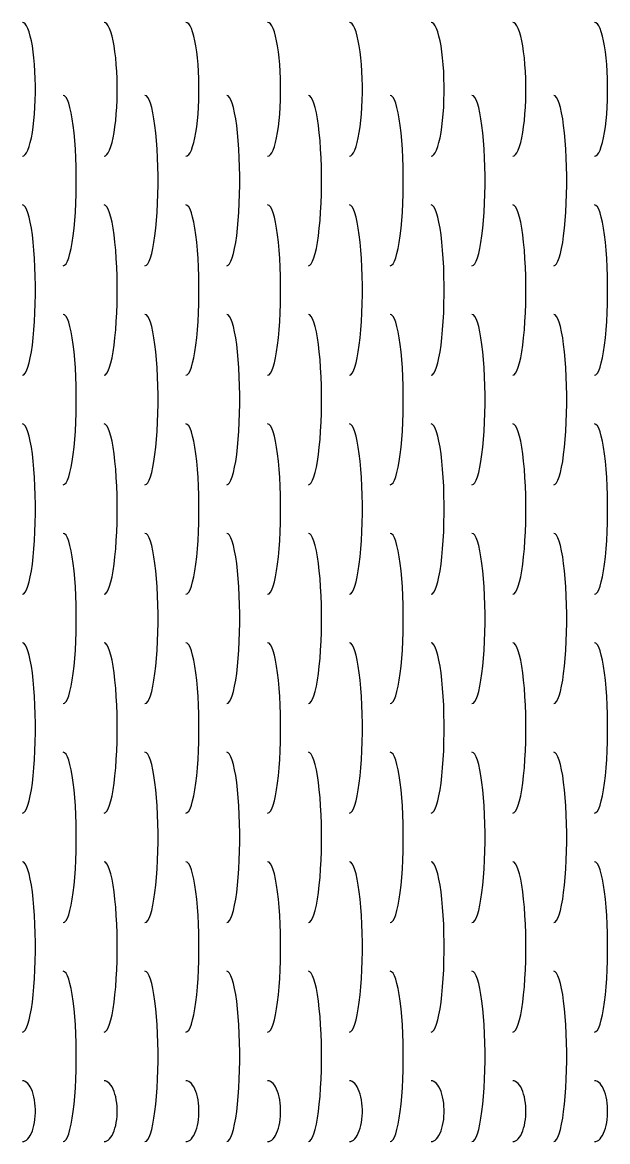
# Model space of a CAD drawing. Header units: millimetres. Extents: x 1.7 to 100.2, y 4 to 96.
# Drawn here: x 52.1 to 100.2, y 4 to 96 of the extents above; entities that cross this region are included whole.
import ezdxf

# ---------------------------------------------------------------- set-up
doc = ezdxf.new("R2010")
doc.units = ezdxf.units.MM
doc.layers.add('CUT', color=1, linetype='Continuous')

msp = doc.modelspace()

# ---------------------------------------------------------------- linework, layer by layer
at = {"layer": 'CUT'}
for points in [[(52.08, 85), (52.196, 85.032), (52.311, 85.129), (52.423, 85.288), (52.531, 85.508), (52.634, 85.787), (52.731, 86.121), (52.819, 86.507), (52.899, 86.939), (52.97, 87.413), (53.03, 87.924), (53.079, 88.464), (53.116, 89.029), (53.141, 89.61), (53.154, 90.202), (53.154, 90.798), (53.141, 91.39), (53.116, 91.971), (53.079, 92.536), (53.03, 93.076), (52.97, 93.587), (52.899, 94.061), (52.819, 94.493), (52.731, 94.879), (52.634, 95.213), (52.531, 95.492), (52.423, 95.712), (52.311, 95.871), (52.196, 95.968), (52.08, 96)], [(58.8, 85), (58.916, 85.032), (59.031, 85.129), (59.143, 85.288), (59.251, 85.508), (59.354, 85.787), (59.451, 86.121), (59.539, 86.507), (59.619, 86.939), (59.69, 87.413), (59.75, 87.924), (59.799, 88.464), (59.836, 89.029), (59.861, 89.61), (59.874, 90.202), (59.874, 90.798), (59.861, 91.39), (59.836, 91.971), (59.799, 92.536), (59.75, 93.076), (59.69, 93.587), (59.619, 94.061), (59.539, 94.493), (59.451, 94.879), (59.354, 95.213), (59.251, 95.492), (59.143, 95.712), (59.031, 95.871), (58.916, 95.968), (58.8, 96)], [(65.52, 85), (65.636, 85.032), (65.751, 85.129), (65.863, 85.288), (65.971, 85.508), (66.074, 85.787), (66.171, 86.121), (66.259, 86.507), (66.339, 86.939), (66.41, 87.413), (66.47, 87.924), (66.519, 88.464), (66.556, 89.029), (66.581, 89.61), (66.594, 90.202), (66.594, 90.798), (66.581, 91.39), (66.556, 91.971), (66.519, 92.536), (66.47, 93.076), (66.41, 93.587), (66.339, 94.061), (66.259, 94.493), (66.171, 94.879), (66.074, 95.213), (65.971, 95.492), (65.863, 95.712), (65.751, 95.871), (65.636, 95.968), (65.52, 96)], [(72.24, 85), (72.356, 85.032), (72.471, 85.129), (72.583, 85.288), (72.691, 85.508), (72.794, 85.787), (72.891, 86.121), (72.979, 86.507), (73.059, 86.939), (73.13, 87.413), (73.19, 87.924), (73.239, 88.464), (73.276, 89.029), (73.301, 89.61), (73.314, 90.202), (73.314, 90.798), (73.301, 91.39), (73.276, 91.971), (73.239, 92.536), (73.19, 93.076), (73.13, 93.587), (73.059, 94.061), (72.979, 94.493), (72.891, 94.879), (72.794, 95.213), (72.691, 95.492), (72.583, 95.712), (72.471, 95.871), (72.356, 95.968), (72.24, 96)], [(78.96, 85), (79.076, 85.032), (79.191, 85.129), (79.303, 85.288), (79.411, 85.508), (79.514, 85.787), (79.611, 86.121), (79.699, 86.507), (79.779, 86.939), (79.85, 87.413), (79.91, 87.924), (79.959, 88.464), (79.996, 89.029), (80.021, 89.61), (80.034, 90.202), (80.034, 90.798), (80.021, 91.39), (79.996, 91.971), (79.959, 92.536), (79.91, 93.076), (79.85, 93.587), (79.779, 94.061), (79.699, 94.493), (79.611, 94.879), (79.514, 95.213), (79.411, 95.492), (79.303, 95.712), (79.191, 95.871), (79.076, 95.968), (78.96, 96)], [(85.68, 85), (85.796, 85.032), (85.911, 85.129), (86.023, 85.288), (86.131, 85.508), (86.234, 85.787), (86.331, 86.121), (86.419, 86.507), (86.499, 86.939), (86.57, 87.413), (86.63, 87.924), (86.679, 88.464), (86.716, 89.029), (86.741, 89.61), (86.754, 90.202), (86.754, 90.798), (86.741, 91.39), (86.716, 91.971), (86.679, 92.536), (86.63, 93.076), (86.57, 93.587), (86.499, 94.061), (86.419, 94.493), (86.331, 94.879), (86.234, 95.213), (86.131, 95.492), (86.023, 95.712), (85.911, 95.871), (85.796, 95.968), (85.68, 96)], [(92.4, 85), (92.516, 85.032), (92.631, 85.129), (92.743, 85.288), (92.851, 85.508), (92.954, 85.787), (93.051, 86.121), (93.139, 86.507), (93.219, 86.939), (93.29, 87.413), (93.35, 87.924), (93.399, 88.464), (93.436, 89.029), (93.461, 89.61), (93.474, 90.202), (93.474, 90.798), (93.461, 91.39), (93.436, 91.971), (93.399, 92.536), (93.35, 93.076), (93.29, 93.587), (93.219, 94.061), (93.139, 94.493), (93.051, 94.879), (92.954, 95.213), (92.851, 95.492), (92.743, 95.712), (92.631, 95.871), (92.516, 95.968), (92.4, 96)], [(99.12, 85), (99.236, 85.032), (99.351, 85.129), (99.463, 85.288), (99.571, 85.508), (99.674, 85.787), (99.771, 86.121), (99.859, 86.507), (99.939, 86.939), (100.01, 87.413), (100.07, 87.924), (100.119, 88.464), (100.156, 89.029), (100.181, 89.61), (100.194, 90.202), (100.194, 90.798), (100.181, 91.39), (100.156, 91.971), (100.119, 92.536), (100.07, 93.076), (100.01, 93.587), (99.939, 94.061), (99.859, 94.493), (99.771, 94.879), (99.674, 95.213), (99.571, 95.492), (99.463, 95.712), (99.351, 95.871), (99.236, 95.968), (99.12, 96)], [(55.44, 76), (55.556, 76.041), (55.671, 76.164), (55.783, 76.366), (55.891, 76.647), (55.994, 77.002), (56.091, 77.427), (56.179, 77.918), (56.259, 78.468), (56.33, 79.072), (56.39, 79.721), (56.439, 80.409), (56.476, 81.127), (56.501, 81.868), (56.514, 82.621), (56.514, 83.379), (56.501, 84.132), (56.476, 84.873), (56.439, 85.591), (56.39, 86.279), (56.33, 86.928), (56.259, 87.532), (56.179, 88.082), (56.091, 88.573), (55.994, 88.998), (55.891, 89.353), (55.783, 89.634), (55.671, 89.836), (55.556, 89.959), (55.44, 90)], [(62.16, 76), (62.276, 76.041), (62.391, 76.164), (62.503, 76.366), (62.611, 76.647), (62.714, 77.002), (62.811, 77.427), (62.899, 77.918), (62.979, 78.468), (63.05, 79.072), (63.11, 79.721), (63.159, 80.409), (63.196, 81.127), (63.221, 81.868), (63.234, 82.621), (63.234, 83.379), (63.221, 84.132), (63.196, 84.873), (63.159, 85.591), (63.11, 86.279), (63.05, 86.928), (62.979, 87.532), (62.899, 88.082), (62.811, 88.573), (62.714, 88.998), (62.611, 89.353), (62.503, 89.634), (62.391, 89.836), (62.276, 89.959), (62.16, 90)], [(68.88, 76), (68.996, 76.041), (69.111, 76.164), (69.223, 76.366), (69.331, 76.647), (69.434, 77.002), (69.531, 77.427), (69.619, 77.918), (69.699, 78.468), (69.77, 79.072), (69.83, 79.721), (69.879, 80.409), (69.916, 81.127), (69.941, 81.868), (69.954, 82.621), (69.954, 83.379), (69.941, 84.132), (69.916, 84.873), (69.879, 85.591), (69.83, 86.279), (69.77, 86.928), (69.699, 87.532), (69.619, 88.082), (69.531, 88.573), (69.434, 88.998), (69.331, 89.353), (69.223, 89.634), (69.111, 89.836), (68.996, 89.959), (68.88, 90)], [(75.6, 76), (75.716, 76.041), (75.831, 76.164), (75.943, 76.366), (76.051, 76.647), (76.154, 77.002), (76.251, 77.427), (76.339, 77.918), (76.419, 78.468), (76.49, 79.072), (76.55, 79.721), (76.599, 80.409), (76.636, 81.127), (76.661, 81.868), (76.674, 82.621), (76.674, 83.379), (76.661, 84.132), (76.636, 84.873), (76.599, 85.591), (76.55, 86.279), (76.49, 86.928), (76.419, 87.532), (76.339, 88.082), (76.251, 88.573), (76.154, 88.998), (76.051, 89.353), (75.943, 89.634), (75.831, 89.836), (75.716, 89.959), (75.6, 90)], [(82.32, 76), (82.436, 76.041), (82.551, 76.164), (82.663, 76.366), (82.771, 76.647), (82.874, 77.002), (82.971, 77.427), (83.059, 77.918), (83.139, 78.468), (83.21, 79.072), (83.27, 79.721), (83.319, 80.409), (83.356, 81.127), (83.381, 81.868), (83.394, 82.621), (83.394, 83.379), (83.381, 84.132), (83.356, 84.873), (83.319, 85.591), (83.27, 86.279), (83.21, 86.928), (83.139, 87.532), (83.059, 88.082), (82.971, 88.573), (82.874, 88.998), (82.771, 89.353), (82.663, 89.634), (82.551, 89.836), (82.436, 89.959), (82.32, 90)], [(89.04, 76), (89.156, 76.041), (89.271, 76.164), (89.383, 76.366), (89.491, 76.647), (89.594, 77.002), (89.691, 77.427), (89.779, 77.918), (89.859, 78.468), (89.93, 79.072), (89.99, 79.721), (90.039, 80.409), (90.076, 81.127), (90.101, 81.868), (90.114, 82.621), (90.114, 83.379), (90.101, 84.132), (90.076, 84.873), (90.039, 85.591), (89.99, 86.279), (89.93, 86.928), (89.859, 87.532), (89.779, 88.082), (89.691, 88.573), (89.594, 88.998), (89.491, 89.353), (89.383, 89.634), (89.271, 89.836), (89.156, 89.959), (89.04, 90)], [(95.76, 76), (95.876, 76.041), (95.991, 76.164), (96.103, 76.366), (96.211, 76.647), (96.314, 77.002), (96.411, 77.427), (96.499, 77.918), (96.579, 78.468), (96.65, 79.072), (96.71, 79.721), (96.759, 80.409), (96.796, 81.127), (96.821, 81.868), (96.834, 82.621), (96.834, 83.379), (96.821, 84.132), (96.796, 84.873), (96.759, 85.591), (96.71, 86.279), (96.65, 86.928), (96.579, 87.532), (96.499, 88.082), (96.411, 88.573), (96.314, 88.998), (96.211, 89.353), (96.103, 89.634), (95.991, 89.836), (95.876, 89.959), (95.76, 90)], [(52.08, 67), (52.196, 67.041), (52.311, 67.164), (52.423, 67.366), (52.531, 67.647), (52.634, 68.002), (52.731, 68.427), (52.819, 68.918), (52.899, 69.468), (52.97, 70.072), (53.03, 70.721), (53.079, 71.409), (53.116, 72.127), (53.141, 72.868), (53.154, 73.621), (53.154, 74.379), (53.141, 75.132), (53.116, 75.873), (53.079, 76.591), (53.03, 77.279), (52.97, 77.928), (52.899, 78.532), (52.819, 79.082), (52.731, 79.573), (52.634, 79.998), (52.531, 80.353), (52.423, 80.634), (52.311, 80.836), (52.196, 80.959), (52.08, 81)], [(58.8, 67), (58.916, 67.041), (59.031, 67.164), (59.143, 67.366), (59.251, 67.647), (59.354, 68.002), (59.451, 68.427), (59.539, 68.918), (59.619, 69.468), (59.69, 70.072), (59.75, 70.721), (59.799, 71.409), (59.836, 72.127), (59.861, 72.868), (59.874, 73.621), (59.874, 74.379), (59.861, 75.132), (59.836, 75.873), (59.799, 76.591), (59.75, 77.279), (59.69, 77.928), (59.619, 78.532), (59.539, 79.082), (59.451, 79.573), (59.354, 79.998), (59.251, 80.353), (59.143, 80.634), (59.031, 80.836), (58.916, 80.959), (58.8, 81)], [(65.52, 67), (65.636, 67.041), (65.751, 67.164), (65.863, 67.366), (65.971, 67.647), (66.074, 68.002), (66.171, 68.427), (66.259, 68.918), (66.339, 69.468), (66.41, 70.072), (66.47, 70.721), (66.519, 71.409), (66.556, 72.127), (66.581, 72.868), (66.594, 73.621), (66.594, 74.379), (66.581, 75.132), (66.556, 75.873), (66.519, 76.591), (66.47, 77.279), (66.41, 77.928), (66.339, 78.532), (66.259, 79.082), (66.171, 79.573), (66.074, 79.998), (65.971, 80.353), (65.863, 80.634), (65.751, 80.836), (65.636, 80.959), (65.52, 81)], [(72.24, 67), (72.356, 67.041), (72.471, 67.164), (72.583, 67.366), (72.691, 67.647), (72.794, 68.002), (72.891, 68.427), (72.979, 68.918), (73.059, 69.468), (73.13, 70.072), (73.19, 70.721), (73.239, 71.409), (73.276, 72.127), (73.301, 72.868), (73.314, 73.621), (73.314, 74.379), (73.301, 75.132), (73.276, 75.873), (73.239, 76.591), (73.19, 77.279), (73.13, 77.928), (73.059, 78.532), (72.979, 79.082), (72.891, 79.573), (72.794, 79.998), (72.691, 80.353), (72.583, 80.634), (72.471, 80.836), (72.356, 80.959), (72.24, 81)], [(78.96, 67), (79.076, 67.041), (79.191, 67.164), (79.303, 67.366), (79.411, 67.647), (79.514, 68.002), (79.611, 68.427), (79.699, 68.918), (79.779, 69.468), (79.85, 70.072), (79.91, 70.721), (79.959, 71.409), (79.996, 72.127), (80.021, 72.868), (80.034, 73.621), (80.034, 74.379), (80.021, 75.132), (79.996, 75.873), (79.959, 76.591), (79.91, 77.279), (79.85, 77.928), (79.779, 78.532), (79.699, 79.082), (79.611, 79.573), (79.514, 79.998), (79.411, 80.353), (79.303, 80.634), (79.191, 80.836), (79.076, 80.959), (78.96, 81)], [(85.68, 67), (85.796, 67.041), (85.911, 67.164), (86.023, 67.366), (86.131, 67.647), (86.234, 68.002), (86.331, 68.427), (86.419, 68.918), (86.499, 69.468), (86.57, 70.072), (86.63, 70.721), (86.679, 71.409), (86.716, 72.127), (86.741, 72.868), (86.754, 73.621), (86.754, 74.379), (86.741, 75.132), (86.716, 75.873), (86.679, 76.591), (86.63, 77.279), (86.57, 77.928), (86.499, 78.532), (86.419, 79.082), (86.331, 79.573), (86.234, 79.998), (86.131, 80.353), (86.023, 80.634), (85.911, 80.836), (85.796, 80.959), (85.68, 81)], [(92.4, 67), (92.516, 67.041), (92.631, 67.164), (92.743, 67.366), (92.851, 67.647), (92.954, 68.002), (93.051, 68.427), (93.139, 68.918), (93.219, 69.468), (93.29, 70.072), (93.35, 70.721), (93.399, 71.409), (93.436, 72.127), (93.461, 72.868), (93.474, 73.621), (93.474, 74.379), (93.461, 75.132), (93.436, 75.873), (93.399, 76.591), (93.35, 77.279), (93.29, 77.928), (93.219, 78.532), (93.139, 79.082), (93.051, 79.573), (92.954, 79.998), (92.851, 80.353), (92.743, 80.634), (92.631, 80.836), (92.516, 80.959), (92.4, 81)], [(99.12, 67), (99.236, 67.041), (99.351, 67.164), (99.463, 67.366), (99.571, 67.647), (99.674, 68.002), (99.771, 68.427), (99.859, 68.918), (99.939, 69.468), (100.01, 70.072), (100.07, 70.721), (100.119, 71.409), (100.156, 72.127), (100.181, 72.868), (100.194, 73.621), (100.194, 74.379), (100.181, 75.132), (100.156, 75.873), (100.119, 76.591), (100.07, 77.279), (100.01, 77.928), (99.939, 78.532), (99.859, 79.082), (99.771, 79.573), (99.674, 79.998), (99.571, 80.353), (99.463, 80.634), (99.351, 80.836), (99.236, 80.959), (99.12, 81)], [(55.44, 58), (55.556, 58.041), (55.671, 58.164), (55.783, 58.366), (55.891, 58.647), (55.994, 59.002), (56.091, 59.427), (56.179, 59.918), (56.259, 60.468), (56.33, 61.072), (56.39, 61.721), (56.439, 62.409), (56.476, 63.127), (56.501, 63.868), (56.514, 64.621), (56.514, 65.379), (56.501, 66.132), (56.476, 66.873), (56.439, 67.591), (56.39, 68.279), (56.33, 68.928), (56.259, 69.532), (56.179, 70.082), (56.091, 70.573), (55.994, 70.998), (55.891, 71.353), (55.783, 71.634), (55.671, 71.836), (55.556, 71.959), (55.44, 72)], [(62.16, 58), (62.276, 58.041), (62.391, 58.164), (62.503, 58.366), (62.611, 58.647), (62.714, 59.002), (62.811, 59.427), (62.899, 59.918), (62.979, 60.468), (63.05, 61.072), (63.11, 61.721), (63.159, 62.409), (63.196, 63.127), (63.221, 63.868), (63.234, 64.621), (63.234, 65.379), (63.221, 66.132), (63.196, 66.873), (63.159, 67.591), (63.11, 68.279), (63.05, 68.928), (62.979, 69.532), (62.899, 70.082), (62.811, 70.573), (62.714, 70.998), (62.611, 71.353), (62.503, 71.634), (62.391, 71.836), (62.276, 71.959), (62.16, 72)], [(68.88, 58), (68.996, 58.041), (69.111, 58.164), (69.223, 58.366), (69.331, 58.647), (69.434, 59.002), (69.531, 59.427), (69.619, 59.918), (69.699, 60.468), (69.77, 61.072), (69.83, 61.721), (69.879, 62.409), (69.916, 63.127), (69.941, 63.868), (69.954, 64.621), (69.954, 65.379), (69.941, 66.132), (69.916, 66.873), (69.879, 67.591), (69.83, 68.279), (69.77, 68.928), (69.699, 69.532), (69.619, 70.082), (69.531, 70.573), (69.434, 70.998), (69.331, 71.353), (69.223, 71.634), (69.111, 71.836), (68.996, 71.959), (68.88, 72)], [(75.6, 58), (75.716, 58.041), (75.831, 58.164), (75.943, 58.366), (76.051, 58.647), (76.154, 59.002), (76.251, 59.427), (76.339, 59.918), (76.419, 60.468), (76.49, 61.072), (76.55, 61.721), (76.599, 62.409), (76.636, 63.127), (76.661, 63.868), (76.674, 64.621), (76.674, 65.379), (76.661, 66.132), (76.636, 66.873), (76.599, 67.591), (76.55, 68.279), (76.49, 68.928), (76.419, 69.532), (76.339, 70.082), (76.251, 70.573), (76.154, 70.998), (76.051, 71.353), (75.943, 71.634), (75.831, 71.836), (75.716, 71.959), (75.6, 72)], [(82.32, 58), (82.436, 58.041), (82.551, 58.164), (82.663, 58.366), (82.771, 58.647), (82.874, 59.002), (82.971, 59.427), (83.059, 59.918), (83.139, 60.468), (83.21, 61.072), (83.27, 61.721), (83.319, 62.409), (83.356, 63.127), (83.381, 63.868), (83.394, 64.621), (83.394, 65.379), (83.381, 66.132), (83.356, 66.873), (83.319, 67.591), (83.27, 68.279), (83.21, 68.928), (83.139, 69.532), (83.059, 70.082), (82.971, 70.573), (82.874, 70.998), (82.771, 71.353), (82.663, 71.634), (82.551, 71.836), (82.436, 71.959), (82.32, 72)], [(89.04, 58), (89.156, 58.041), (89.271, 58.164), (89.383, 58.366), (89.491, 58.647), (89.594, 59.002), (89.691, 59.427), (89.779, 59.918), (89.859, 60.468), (89.93, 61.072), (89.99, 61.721), (90.039, 62.409), (90.076, 63.127), (90.101, 63.868), (90.114, 64.621), (90.114, 65.379), (90.101, 66.132), (90.076, 66.873), (90.039, 67.591), (89.99, 68.279), (89.93, 68.928), (89.859, 69.532), (89.779, 70.082), (89.691, 70.573), (89.594, 70.998), (89.491, 71.353), (89.383, 71.634), (89.271, 71.836), (89.156, 71.959), (89.04, 72)], [(95.76, 58), (95.876, 58.041), (95.991, 58.164), (96.103, 58.366), (96.211, 58.647), (96.314, 59.002), (96.411, 59.427), (96.499, 59.918), (96.579, 60.468), (96.65, 61.072), (96.71, 61.721), (96.759, 62.409), (96.796, 63.127), (96.821, 63.868), (96.834, 64.621), (96.834, 65.379), (96.821, 66.132), (96.796, 66.873), (96.759, 67.591), (96.71, 68.279), (96.65, 68.928), (96.579, 69.532), (96.499, 70.082), (96.411, 70.573), (96.314, 70.998), (96.211, 71.353), (96.103, 71.634), (95.991, 71.836), (95.876, 71.959), (95.76, 72)], [(52.08, 49), (52.196, 49.041), (52.311, 49.164), (52.423, 49.366), (52.531, 49.647), (52.634, 50.002), (52.731, 50.427), (52.819, 50.918), (52.899, 51.468), (52.97, 52.072), (53.03, 52.721), (53.079, 53.409), (53.116, 54.127), (53.141, 54.868), (53.154, 55.621), (53.154, 56.379), (53.141, 57.132), (53.116, 57.873), (53.079, 58.591), (53.03, 59.279), (52.97, 59.928), (52.899, 60.532), (52.819, 61.082), (52.731, 61.573), (52.634, 61.998), (52.531, 62.353), (52.423, 62.634), (52.311, 62.836), (52.196, 62.959), (52.08, 63)], [(58.8, 49), (58.916, 49.041), (59.031, 49.164), (59.143, 49.366), (59.251, 49.647), (59.354, 50.002), (59.451, 50.427), (59.539, 50.918), (59.619, 51.468), (59.69, 52.072), (59.75, 52.721), (59.799, 53.409), (59.836, 54.127), (59.861, 54.868), (59.874, 55.621), (59.874, 56.379), (59.861, 57.132), (59.836, 57.873), (59.799, 58.591), (59.75, 59.279), (59.69, 59.928), (59.619, 60.532), (59.539, 61.082), (59.451, 61.573), (59.354, 61.998), (59.251, 62.353), (59.143, 62.634), (59.031, 62.836), (58.916, 62.959), (58.8, 63)], [(65.52, 49), (65.636, 49.041), (65.751, 49.164), (65.863, 49.366), (65.971, 49.647), (66.074, 50.002), (66.171, 50.427), (66.259, 50.918), (66.339, 51.468), (66.41, 52.072), (66.47, 52.721), (66.519, 53.409), (66.556, 54.127), (66.581, 54.868), (66.594, 55.621), (66.594, 56.379), (66.581, 57.132), (66.556, 57.873), (66.519, 58.591), (66.47, 59.279), (66.41, 59.928), (66.339, 60.532), (66.259, 61.082), (66.171, 61.573), (66.074, 61.998), (65.971, 62.353), (65.863, 62.634), (65.751, 62.836), (65.636, 62.959), (65.52, 63)], [(72.24, 49), (72.356, 49.041), (72.471, 49.164), (72.583, 49.366), (72.691, 49.647), (72.794, 50.002), (72.891, 50.427), (72.979, 50.918), (73.059, 51.468), (73.13, 52.072), (73.19, 52.721), (73.239, 53.409), (73.276, 54.127), (73.301, 54.868), (73.314, 55.621), (73.314, 56.379), (73.301, 57.132), (73.276, 57.873), (73.239, 58.591), (73.19, 59.279), (73.13, 59.928), (73.059, 60.532), (72.979, 61.082), (72.891, 61.573), (72.794, 61.998), (72.691, 62.353), (72.583, 62.634), (72.471, 62.836), (72.356, 62.959), (72.24, 63)], [(78.96, 49), (79.076, 49.041), (79.191, 49.164), (79.303, 49.366), (79.411, 49.647), (79.514, 50.002), (79.611, 50.427), (79.699, 50.918), (79.779, 51.468), (79.85, 52.072), (79.91, 52.721), (79.959, 53.409), (79.996, 54.127), (80.021, 54.868), (80.034, 55.621), (80.034, 56.379), (80.021, 57.132), (79.996, 57.873), (79.959, 58.591), (79.91, 59.279), (79.85, 59.928), (79.779, 60.532), (79.699, 61.082), (79.611, 61.573), (79.514, 61.998), (79.411, 62.353), (79.303, 62.634), (79.191, 62.836), (79.076, 62.959), (78.96, 63)], [(85.68, 49), (85.796, 49.041), (85.911, 49.164), (86.023, 49.366), (86.131, 49.647), (86.234, 50.002), (86.331, 50.427), (86.419, 50.918), (86.499, 51.468), (86.57, 52.072), (86.63, 52.721), (86.679, 53.409), (86.716, 54.127), (86.741, 54.868), (86.754, 55.621), (86.754, 56.379), (86.741, 57.132), (86.716, 57.873), (86.679, 58.591), (86.63, 59.279), (86.57, 59.928), (86.499, 60.532), (86.419, 61.082), (86.331, 61.573), (86.234, 61.998), (86.131, 62.353), (86.023, 62.634), (85.911, 62.836), (85.796, 62.959), (85.68, 63)], [(92.4, 49), (92.516, 49.041), (92.631, 49.164), (92.743, 49.366), (92.851, 49.647), (92.954, 50.002), (93.051, 50.427), (93.139, 50.918), (93.219, 51.468), (93.29, 52.072), (93.35, 52.721), (93.399, 53.409), (93.436, 54.127), (93.461, 54.868), (93.474, 55.621), (93.474, 56.379), (93.461, 57.132), (93.436, 57.873), (93.399, 58.591), (93.35, 59.279), (93.29, 59.928), (93.219, 60.532), (93.139, 61.082), (93.051, 61.573), (92.954, 61.998), (92.851, 62.353), (92.743, 62.634), (92.631, 62.836), (92.516, 62.959), (92.4, 63)], [(99.12, 49), (99.236, 49.041), (99.351, 49.164), (99.463, 49.366), (99.571, 49.647), (99.674, 50.002), (99.771, 50.427), (99.859, 50.918), (99.939, 51.468), (100.01, 52.072), (100.07, 52.721), (100.119, 53.409), (100.156, 54.127), (100.181, 54.868), (100.194, 55.621), (100.194, 56.379), (100.181, 57.132), (100.156, 57.873), (100.119, 58.591), (100.07, 59.279), (100.01, 59.928), (99.939, 60.532), (99.859, 61.082), (99.771, 61.573), (99.674, 61.998), (99.571, 62.353), (99.463, 62.634), (99.351, 62.836), (99.236, 62.959), (99.12, 63)], [(55.44, 40), (55.556, 40.041), (55.671, 40.164), (55.783, 40.366), (55.891, 40.647), (55.994, 41.002), (56.091, 41.427), (56.179, 41.918), (56.259, 42.468), (56.33, 43.072), (56.39, 43.721), (56.439, 44.409), (56.476, 45.127), (56.501, 45.868), (56.514, 46.621), (56.514, 47.379), (56.501, 48.132), (56.476, 48.873), (56.439, 49.591), (56.39, 50.279), (56.33, 50.928), (56.259, 51.532), (56.179, 52.082), (56.091, 52.573), (55.994, 52.998), (55.891, 53.353), (55.783, 53.634), (55.671, 53.836), (55.556, 53.959), (55.44, 54)], [(62.16, 40), (62.276, 40.041), (62.391, 40.164), (62.503, 40.366), (62.611, 40.647), (62.714, 41.002), (62.811, 41.427), (62.899, 41.918), (62.979, 42.468), (63.05, 43.072), (63.11, 43.721), (63.159, 44.409), (63.196, 45.127), (63.221, 45.868), (63.234, 46.621), (63.234, 47.379), (63.221, 48.132), (63.196, 48.873), (63.159, 49.591), (63.11, 50.279), (63.05, 50.928), (62.979, 51.532), (62.899, 52.082), (62.811, 52.573), (62.714, 52.998), (62.611, 53.353), (62.503, 53.634), (62.391, 53.836), (62.276, 53.959), (62.16, 54)], [(68.88, 40), (68.996, 40.041), (69.111, 40.164), (69.223, 40.366), (69.331, 40.647), (69.434, 41.002), (69.531, 41.427), (69.619, 41.918), (69.699, 42.468), (69.77, 43.072), (69.83, 43.721), (69.879, 44.409), (69.916, 45.127), (69.941, 45.868), (69.954, 46.621), (69.954, 47.379), (69.941, 48.132), (69.916, 48.873), (69.879, 49.591), (69.83, 50.279), (69.77, 50.928), (69.699, 51.532), (69.619, 52.082), (69.531, 52.573), (69.434, 52.998), (69.331, 53.353), (69.223, 53.634), (69.111, 53.836), (68.996, 53.959), (68.88, 54)], [(75.6, 40), (75.716, 40.041), (75.831, 40.164), (75.943, 40.366), (76.051, 40.647), (76.154, 41.002), (76.251, 41.427), (76.339, 41.918), (76.419, 42.468), (76.49, 43.072), (76.55, 43.721), (76.599, 44.409), (76.636, 45.127), (76.661, 45.868), (76.674, 46.621), (76.674, 47.379), (76.661, 48.132), (76.636, 48.873), (76.599, 49.591), (76.55, 50.279), (76.49, 50.928), (76.419, 51.532), (76.339, 52.082), (76.251, 52.573), (76.154, 52.998), (76.051, 53.353), (75.943, 53.634), (75.831, 53.836), (75.716, 53.959), (75.6, 54)], [(82.32, 40), (82.436, 40.041), (82.551, 40.164), (82.663, 40.366), (82.771, 40.647), (82.874, 41.002), (82.971, 41.427), (83.059, 41.918), (83.139, 42.468), (83.21, 43.072), (83.27, 43.721), (83.319, 44.409), (83.356, 45.127), (83.381, 45.868), (83.394, 46.621), (83.394, 47.379), (83.381, 48.132), (83.356, 48.873), (83.319, 49.591), (83.27, 50.279), (83.21, 50.928), (83.139, 51.532), (83.059, 52.082), (82.971, 52.573), (82.874, 52.998), (82.771, 53.353), (82.663, 53.634), (82.551, 53.836), (82.436, 53.959), (82.32, 54)], [(89.04, 40), (89.156, 40.041), (89.271, 40.164), (89.383, 40.366), (89.491, 40.647), (89.594, 41.002), (89.691, 41.427), (89.779, 41.918), (89.859, 42.468), (89.93, 43.072), (89.99, 43.721), (90.039, 44.409), (90.076, 45.127), (90.101, 45.868), (90.114, 46.621), (90.114, 47.379), (90.101, 48.132), (90.076, 48.873), (90.039, 49.591), (89.99, 50.279), (89.93, 50.928), (89.859, 51.532), (89.779, 52.082), (89.691, 52.573), (89.594, 52.998), (89.491, 53.353), (89.383, 53.634), (89.271, 53.836), (89.156, 53.959), (89.04, 54)], [(95.76, 40), (95.876, 40.041), (95.991, 40.164), (96.103, 40.366), (96.211, 40.647), (96.314, 41.002), (96.411, 41.427), (96.499, 41.918), (96.579, 42.468), (96.65, 43.072), (96.71, 43.721), (96.759, 44.409), (96.796, 45.127), (96.821, 45.868), (96.834, 46.621), (96.834, 47.379), (96.821, 48.132), (96.796, 48.873), (96.759, 49.591), (96.71, 50.279), (96.65, 50.928), (96.579, 51.532), (96.499, 52.082), (96.411, 52.573), (96.314, 52.998), (96.211, 53.353), (96.103, 53.634), (95.991, 53.836), (95.876, 53.959), (95.76, 54)], [(52.08, 31), (52.196, 31.041), (52.311, 31.164), (52.423, 31.366), (52.531, 31.647), (52.634, 32.002), (52.731, 32.427), (52.819, 32.918), (52.899, 33.468), (52.97, 34.072), (53.03, 34.721), (53.079, 35.409), (53.116, 36.127), (53.141, 36.868), (53.154, 37.621), (53.154, 38.379), (53.141, 39.132), (53.116, 39.873), (53.079, 40.591), (53.03, 41.279), (52.97, 41.928), (52.899, 42.532), (52.819, 43.082), (52.731, 43.573), (52.634, 43.998), (52.531, 44.353), (52.423, 44.634), (52.311, 44.836), (52.196, 44.959), (52.08, 45)], [(58.8, 31), (58.916, 31.041), (59.031, 31.164), (59.143, 31.366), (59.251, 31.647), (59.354, 32.002), (59.451, 32.427), (59.539, 32.918), (59.619, 33.468), (59.69, 34.072), (59.75, 34.721), (59.799, 35.409), (59.836, 36.127), (59.861, 36.868), (59.874, 37.621), (59.874, 38.379), (59.861, 39.132), (59.836, 39.873), (59.799, 40.591), (59.75, 41.279), (59.69, 41.928), (59.619, 42.532), (59.539, 43.082), (59.451, 43.573), (59.354, 43.998), (59.251, 44.353), (59.143, 44.634), (59.031, 44.836), (58.916, 44.959), (58.8, 45)], [(65.52, 31), (65.636, 31.041), (65.751, 31.164), (65.863, 31.366), (65.971, 31.647), (66.074, 32.002), (66.171, 32.427), (66.259, 32.918), (66.339, 33.468), (66.41, 34.072), (66.47, 34.721), (66.519, 35.409), (66.556, 36.127), (66.581, 36.868), (66.594, 37.621), (66.594, 38.379), (66.581, 39.132), (66.556, 39.873), (66.519, 40.591), (66.47, 41.279), (66.41, 41.928), (66.339, 42.532), (66.259, 43.082), (66.171, 43.573), (66.074, 43.998), (65.971, 44.353), (65.863, 44.634), (65.751, 44.836), (65.636, 44.959), (65.52, 45)], [(72.24, 31), (72.356, 31.041), (72.471, 31.164), (72.583, 31.366), (72.691, 31.647), (72.794, 32.002), (72.891, 32.427), (72.979, 32.918), (73.059, 33.468), (73.13, 34.072), (73.19, 34.721), (73.239, 35.409), (73.276, 36.127), (73.301, 36.868), (73.314, 37.621), (73.314, 38.379), (73.301, 39.132), (73.276, 39.873), (73.239, 40.591), (73.19, 41.279), (73.13, 41.928), (73.059, 42.532), (72.979, 43.082), (72.891, 43.573), (72.794, 43.998), (72.691, 44.353), (72.583, 44.634), (72.471, 44.836), (72.356, 44.959), (72.24, 45)], [(78.96, 31), (79.076, 31.041), (79.191, 31.164), (79.303, 31.366), (79.411, 31.647), (79.514, 32.002), (79.611, 32.427), (79.699, 32.918), (79.779, 33.468), (79.85, 34.072), (79.91, 34.721), (79.959, 35.409), (79.996, 36.127), (80.021, 36.868), (80.034, 37.621), (80.034, 38.379), (80.021, 39.132), (79.996, 39.873), (79.959, 40.591), (79.91, 41.279), (79.85, 41.928), (79.779, 42.532), (79.699, 43.082), (79.611, 43.573), (79.514, 43.998), (79.411, 44.353), (79.303, 44.634), (79.191, 44.836), (79.076, 44.959), (78.96, 45)], [(85.68, 31), (85.796, 31.041), (85.911, 31.164), (86.023, 31.366), (86.131, 31.647), (86.234, 32.002), (86.331, 32.427), (86.419, 32.918), (86.499, 33.468), (86.57, 34.072), (86.63, 34.721), (86.679, 35.409), (86.716, 36.127), (86.741, 36.868), (86.754, 37.621), (86.754, 38.379), (86.741, 39.132), (86.716, 39.873), (86.679, 40.591), (86.63, 41.279), (86.57, 41.928), (86.499, 42.532), (86.419, 43.082), (86.331, 43.573), (86.234, 43.998), (86.131, 44.353), (86.023, 44.634), (85.911, 44.836), (85.796, 44.959), (85.68, 45)], [(92.4, 31), (92.516, 31.041), (92.631, 31.164), (92.743, 31.366), (92.851, 31.647), (92.954, 32.002), (93.051, 32.427), (93.139, 32.918), (93.219, 33.468), (93.29, 34.072), (93.35, 34.721), (93.399, 35.409), (93.436, 36.127), (93.461, 36.868), (93.474, 37.621), (93.474, 38.379), (93.461, 39.132), (93.436, 39.873), (93.399, 40.591), (93.35, 41.279), (93.29, 41.928), (93.219, 42.532), (93.139, 43.082), (93.051, 43.573), (92.954, 43.998), (92.851, 44.353), (92.743, 44.634), (92.631, 44.836), (92.516, 44.959), (92.4, 45)], [(99.12, 31), (99.236, 31.041), (99.351, 31.164), (99.463, 31.366), (99.571, 31.647), (99.674, 32.002), (99.771, 32.427), (99.859, 32.918), (99.939, 33.468), (100.01, 34.072), (100.07, 34.721), (100.119, 35.409), (100.156, 36.127), (100.181, 36.868), (100.194, 37.621), (100.194, 38.379), (100.181, 39.132), (100.156, 39.873), (100.119, 40.591), (100.07, 41.279), (100.01, 41.928), (99.939, 42.532), (99.859, 43.082), (99.771, 43.573), (99.674, 43.998), (99.571, 44.353), (99.463, 44.634), (99.351, 44.836), (99.236, 44.959), (99.12, 45)], [(55.44, 22), (55.556, 22.041), (55.671, 22.164), (55.783, 22.366), (55.891, 22.647), (55.994, 23.002), (56.091, 23.427), (56.179, 23.918), (56.259, 24.468), (56.33, 25.072), (56.39, 25.721), (56.439, 26.409), (56.476, 27.127), (56.501, 27.868), (56.514, 28.621), (56.514, 29.379), (56.501, 30.132), (56.476, 30.873), (56.439, 31.591), (56.39, 32.279), (56.33, 32.928), (56.259, 33.532), (56.179, 34.082), (56.091, 34.573), (55.994, 34.998), (55.891, 35.353), (55.783, 35.634), (55.671, 35.836), (55.556, 35.959), (55.44, 36)], [(62.16, 22), (62.276, 22.041), (62.391, 22.164), (62.503, 22.366), (62.611, 22.647), (62.714, 23.002), (62.811, 23.427), (62.899, 23.918), (62.979, 24.468), (63.05, 25.072), (63.11, 25.721), (63.159, 26.409), (63.196, 27.127), (63.221, 27.868), (63.234, 28.621), (63.234, 29.379), (63.221, 30.132), (63.196, 30.873), (63.159, 31.591), (63.11, 32.279), (63.05, 32.928), (62.979, 33.532), (62.899, 34.082), (62.811, 34.573), (62.714, 34.998), (62.611, 35.353), (62.503, 35.634), (62.391, 35.836), (62.276, 35.959), (62.16, 36)], [(68.88, 22), (68.996, 22.041), (69.111, 22.164), (69.223, 22.366), (69.331, 22.647), (69.434, 23.002), (69.531, 23.427), (69.619, 23.918), (69.699, 24.468), (69.77, 25.072), (69.83, 25.721), (69.879, 26.409), (69.916, 27.127), (69.941, 27.868), (69.954, 28.621), (69.954, 29.379), (69.941, 30.132), (69.916, 30.873), (69.879, 31.591), (69.83, 32.279), (69.77, 32.928), (69.699, 33.532), (69.619, 34.082), (69.531, 34.573), (69.434, 34.998), (69.331, 35.353), (69.223, 35.634), (69.111, 35.836), (68.996, 35.959), (68.88, 36)], [(75.6, 22), (75.716, 22.041), (75.831, 22.164), (75.943, 22.366), (76.051, 22.647), (76.154, 23.002), (76.251, 23.427), (76.339, 23.918), (76.419, 24.468), (76.49, 25.072), (76.55, 25.721), (76.599, 26.409), (76.636, 27.127), (76.661, 27.868), (76.674, 28.621), (76.674, 29.379), (76.661, 30.132), (76.636, 30.873), (76.599, 31.591), (76.55, 32.279), (76.49, 32.928), (76.419, 33.532), (76.339, 34.082), (76.251, 34.573), (76.154, 34.998), (76.051, 35.353), (75.943, 35.634), (75.831, 35.836), (75.716, 35.959), (75.6, 36)], [(82.32, 22), (82.436, 22.041), (82.551, 22.164), (82.663, 22.366), (82.771, 22.647), (82.874, 23.002), (82.971, 23.427), (83.059, 23.918), (83.139, 24.468), (83.21, 25.072), (83.27, 25.721), (83.319, 26.409), (83.356, 27.127), (83.381, 27.868), (83.394, 28.621), (83.394, 29.379), (83.381, 30.132), (83.356, 30.873), (83.319, 31.591), (83.27, 32.279), (83.21, 32.928), (83.139, 33.532), (83.059, 34.082), (82.971, 34.573), (82.874, 34.998), (82.771, 35.353), (82.663, 35.634), (82.551, 35.836), (82.436, 35.959), (82.32, 36)], [(89.04, 22), (89.156, 22.041), (89.271, 22.164), (89.383, 22.366), (89.491, 22.647), (89.594, 23.002), (89.691, 23.427), (89.779, 23.918), (89.859, 24.468), (89.93, 25.072), (89.99, 25.721), (90.039, 26.409), (90.076, 27.127), (90.101, 27.868), (90.114, 28.621), (90.114, 29.379), (90.101, 30.132), (90.076, 30.873), (90.039, 31.591), (89.99, 32.279), (89.93, 32.928), (89.859, 33.532), (89.779, 34.082), (89.691, 34.573), (89.594, 34.998), (89.491, 35.353), (89.383, 35.634), (89.271, 35.836), (89.156, 35.959), (89.04, 36)], [(95.76, 22), (95.876, 22.041), (95.991, 22.164), (96.103, 22.366), (96.211, 22.647), (96.314, 23.002), (96.411, 23.427), (96.499, 23.918), (96.579, 24.468), (96.65, 25.072), (96.71, 25.721), (96.759, 26.409), (96.796, 27.127), (96.821, 27.868), (96.834, 28.621), (96.834, 29.379), (96.821, 30.132), (96.796, 30.873), (96.759, 31.591), (96.71, 32.279), (96.65, 32.928), (96.579, 33.532), (96.499, 34.082), (96.411, 34.573), (96.314, 34.998), (96.211, 35.353), (96.103, 35.634), (95.991, 35.836), (95.876, 35.959), (95.76, 36)], [(52.08, 13), (52.196, 13.041), (52.311, 13.164), (52.423, 13.366), (52.531, 13.647), (52.634, 14.002), (52.731, 14.427), (52.819, 14.918), (52.899, 15.468), (52.97, 16.072), (53.03, 16.721), (53.079, 17.409), (53.116, 18.127), (53.141, 18.868), (53.154, 19.621), (53.154, 20.379), (53.141, 21.132), (53.116, 21.873), (53.079, 22.591), (53.03, 23.279), (52.97, 23.928), (52.899, 24.532), (52.819, 25.082), (52.731, 25.573), (52.634, 25.998), (52.531, 26.353), (52.423, 26.634), (52.311, 26.836), (52.196, 26.959), (52.08, 27)], [(58.8, 13), (58.916, 13.041), (59.031, 13.164), (59.143, 13.366), (59.251, 13.647), (59.354, 14.002), (59.451, 14.427), (59.539, 14.918), (59.619, 15.468), (59.69, 16.072), (59.75, 16.721), (59.799, 17.409), (59.836, 18.127), (59.861, 18.868), (59.874, 19.621), (59.874, 20.379), (59.861, 21.132), (59.836, 21.873), (59.799, 22.591), (59.75, 23.279), (59.69, 23.928), (59.619, 24.532), (59.539, 25.082), (59.451, 25.573), (59.354, 25.998), (59.251, 26.353), (59.143, 26.634), (59.031, 26.836), (58.916, 26.959), (58.8, 27)], [(65.52, 13), (65.636, 13.041), (65.751, 13.164), (65.863, 13.366), (65.971, 13.647), (66.074, 14.002), (66.171, 14.427), (66.259, 14.918), (66.339, 15.468), (66.41, 16.072), (66.47, 16.721), (66.519, 17.409), (66.556, 18.127), (66.581, 18.868), (66.594, 19.621), (66.594, 20.379), (66.581, 21.132), (66.556, 21.873), (66.519, 22.591), (66.47, 23.279), (66.41, 23.928), (66.339, 24.532), (66.259, 25.082), (66.171, 25.573), (66.074, 25.998), (65.971, 26.353), (65.863, 26.634), (65.751, 26.836), (65.636, 26.959), (65.52, 27)], [(72.24, 13), (72.356, 13.041), (72.471, 13.164), (72.583, 13.366), (72.691, 13.647), (72.794, 14.002), (72.891, 14.427), (72.979, 14.918), (73.059, 15.468), (73.13, 16.072), (73.19, 16.721), (73.239, 17.409), (73.276, 18.127), (73.301, 18.868), (73.314, 19.621), (73.314, 20.379), (73.301, 21.132), (73.276, 21.873), (73.239, 22.591), (73.19, 23.279), (73.13, 23.928), (73.059, 24.532), (72.979, 25.082), (72.891, 25.573), (72.794, 25.998), (72.691, 26.353), (72.583, 26.634), (72.471, 26.836), (72.356, 26.959), (72.24, 27)], [(78.96, 13), (79.076, 13.041), (79.191, 13.164), (79.303, 13.366), (79.411, 13.647), (79.514, 14.002), (79.611, 14.427), (79.699, 14.918), (79.779, 15.468), (79.85, 16.072), (79.91, 16.721), (79.959, 17.409), (79.996, 18.127), (80.021, 18.868), (80.034, 19.621), (80.034, 20.379), (80.021, 21.132), (79.996, 21.873), (79.959, 22.591), (79.91, 23.279), (79.85, 23.928), (79.779, 24.532), (79.699, 25.082), (79.611, 25.573), (79.514, 25.998), (79.411, 26.353), (79.303, 26.634), (79.191, 26.836), (79.076, 26.959), (78.96, 27)], [(85.68, 13), (85.796, 13.041), (85.911, 13.164), (86.023, 13.366), (86.131, 13.647), (86.234, 14.002), (86.331, 14.427), (86.419, 14.918), (86.499, 15.468), (86.57, 16.072), (86.63, 16.721), (86.679, 17.409), (86.716, 18.127), (86.741, 18.868), (86.754, 19.621), (86.754, 20.379), (86.741, 21.132), (86.716, 21.873), (86.679, 22.591), (86.63, 23.279), (86.57, 23.928), (86.499, 24.532), (86.419, 25.082), (86.331, 25.573), (86.234, 25.998), (86.131, 26.353), (86.023, 26.634), (85.911, 26.836), (85.796, 26.959), (85.68, 27)], [(92.4, 13), (92.516, 13.041), (92.631, 13.164), (92.743, 13.366), (92.851, 13.647), (92.954, 14.002), (93.051, 14.427), (93.139, 14.918), (93.219, 15.468), (93.29, 16.072), (93.35, 16.721), (93.399, 17.409), (93.436, 18.127), (93.461, 18.868), (93.474, 19.621), (93.474, 20.379), (93.461, 21.132), (93.436, 21.873), (93.399, 22.591), (93.35, 23.279), (93.29, 23.928), (93.219, 24.532), (93.139, 25.082), (93.051, 25.573), (92.954, 25.998), (92.851, 26.353), (92.743, 26.634), (92.631, 26.836), (92.516, 26.959), (92.4, 27)], [(99.12, 13), (99.236, 13.041), (99.351, 13.164), (99.463, 13.366), (99.571, 13.647), (99.674, 14.002), (99.771, 14.427), (99.859, 14.918), (99.939, 15.468), (100.01, 16.072), (100.07, 16.721), (100.119, 17.409), (100.156, 18.127), (100.181, 18.868), (100.194, 19.621), (100.194, 20.379), (100.181, 21.132), (100.156, 21.873), (100.119, 22.591), (100.07, 23.279), (100.01, 23.928), (99.939, 24.532), (99.859, 25.082), (99.771, 25.573), (99.674, 25.998), (99.571, 26.353), (99.463, 26.634), (99.351, 26.836), (99.236, 26.959), (99.12, 27)], [(55.44, 4), (55.556, 4.041), (55.671, 4.164), (55.783, 4.366), (55.891, 4.647), (55.994, 5.002), (56.091, 5.427), (56.179, 5.918), (56.259, 6.468), (56.33, 7.072), (56.39, 7.721), (56.439, 8.409), (56.476, 9.127), (56.501, 9.868), (56.514, 10.621), (56.514, 11.379), (56.501, 12.132), (56.476, 12.873), (56.439, 13.591), (56.39, 14.279), (56.33, 14.928), (56.259, 15.532), (56.179, 16.082), (56.091, 16.573), (55.994, 16.998), (55.891, 17.353), (55.783, 17.634), (55.671, 17.836), (55.556, 17.959), (55.44, 18)], [(62.16, 4), (62.276, 4.041), (62.391, 4.164), (62.503, 4.366), (62.611, 4.647), (62.714, 5.002), (62.811, 5.427), (62.899, 5.918), (62.979, 6.468), (63.05, 7.072), (63.11, 7.721), (63.159, 8.409), (63.196, 9.127), (63.221, 9.868), (63.234, 10.621), (63.234, 11.379), (63.221, 12.132), (63.196, 12.873), (63.159, 13.591), (63.11, 14.279), (63.05, 14.928), (62.979, 15.532), (62.899, 16.082), (62.811, 16.573), (62.714, 16.998), (62.611, 17.353), (62.503, 17.634), (62.391, 17.836), (62.276, 17.959), (62.16, 18)], [(68.88, 4), (68.996, 4.041), (69.111, 4.164), (69.223, 4.366), (69.331, 4.647), (69.434, 5.002), (69.531, 5.427), (69.619, 5.918), (69.699, 6.468), (69.77, 7.072), (69.83, 7.721), (69.879, 8.409), (69.916, 9.127), (69.941, 9.868), (69.954, 10.621), (69.954, 11.379), (69.941, 12.132), (69.916, 12.873), (69.879, 13.591), (69.83, 14.279), (69.77, 14.928), (69.699, 15.532), (69.619, 16.082), (69.531, 16.573), (69.434, 16.998), (69.331, 17.353), (69.223, 17.634), (69.111, 17.836), (68.996, 17.959), (68.88, 18)], [(75.6, 4), (75.716, 4.041), (75.831, 4.164), (75.943, 4.366), (76.051, 4.647), (76.154, 5.002), (76.251, 5.427), (76.339, 5.918), (76.419, 6.468), (76.49, 7.072), (76.55, 7.721), (76.599, 8.409), (76.636, 9.127), (76.661, 9.868), (76.674, 10.621), (76.674, 11.379), (76.661, 12.132), (76.636, 12.873), (76.599, 13.591), (76.55, 14.279), (76.49, 14.928), (76.419, 15.532), (76.339, 16.082), (76.251, 16.573), (76.154, 16.998), (76.051, 17.353), (75.943, 17.634), (75.831, 17.836), (75.716, 17.959), (75.6, 18)], [(82.32, 4), (82.436, 4.041), (82.551, 4.164), (82.663, 4.366), (82.771, 4.647), (82.874, 5.002), (82.971, 5.427), (83.059, 5.918), (83.139, 6.468), (83.21, 7.072), (83.27, 7.721), (83.319, 8.409), (83.356, 9.127), (83.381, 9.868), (83.394, 10.621), (83.394, 11.379), (83.381, 12.132), (83.356, 12.873), (83.319, 13.591), (83.27, 14.279), (83.21, 14.928), (83.139, 15.532), (83.059, 16.082), (82.971, 16.573), (82.874, 16.998), (82.771, 17.353), (82.663, 17.634), (82.551, 17.836), (82.436, 17.959), (82.32, 18)], [(89.04, 4), (89.156, 4.041), (89.271, 4.164), (89.383, 4.366), (89.491, 4.647), (89.594, 5.002), (89.691, 5.427), (89.779, 5.918), (89.859, 6.468), (89.93, 7.072), (89.99, 7.721), (90.039, 8.409), (90.076, 9.127), (90.101, 9.868), (90.114, 10.621), (90.114, 11.379), (90.101, 12.132), (90.076, 12.873), (90.039, 13.591), (89.99, 14.279), (89.93, 14.928), (89.859, 15.532), (89.779, 16.082), (89.691, 16.573), (89.594, 16.998), (89.491, 17.353), (89.383, 17.634), (89.271, 17.836), (89.156, 17.959), (89.04, 18)], [(95.76, 4), (95.876, 4.041), (95.991, 4.164), (96.103, 4.366), (96.211, 4.647), (96.314, 5.002), (96.411, 5.427), (96.499, 5.918), (96.579, 6.468), (96.65, 7.072), (96.71, 7.721), (96.759, 8.409), (96.796, 9.127), (96.821, 9.868), (96.834, 10.621), (96.834, 11.379), (96.821, 12.132), (96.796, 12.873), (96.759, 13.591), (96.71, 14.279), (96.65, 14.928), (96.579, 15.532), (96.499, 16.082), (96.411, 16.573), (96.314, 16.998), (96.211, 17.353), (96.103, 17.634), (95.991, 17.836), (95.876, 17.959), (95.76, 18)], [(52.08, 4), (52.196, 4.015), (52.311, 4.058), (52.423, 4.131), (52.531, 4.231), (52.634, 4.358), (52.731, 4.51), (52.819, 4.685), (52.899, 4.882), (52.97, 5.097), (53.03, 5.329), (53.079, 5.575), (53.116, 5.831), (53.141, 6.096), (53.154, 6.365), (53.154, 6.635), (53.141, 6.904), (53.116, 7.169), (53.079, 7.425), (53.03, 7.671), (52.97, 7.903), (52.899, 8.118), (52.819, 8.315), (52.731, 8.49), (52.634, 8.642), (52.531, 8.769), (52.423, 8.869), (52.311, 8.942), (52.196, 8.985), (52.08, 9)], [(58.8, 4), (58.916, 4.015), (59.031, 4.058), (59.143, 4.131), (59.251, 4.231), (59.354, 4.358), (59.451, 4.51), (59.539, 4.685), (59.619, 4.882), (59.69, 5.097), (59.75, 5.329), (59.799, 5.575), (59.836, 5.831), (59.861, 6.096), (59.874, 6.365), (59.874, 6.635), (59.861, 6.904), (59.836, 7.169), (59.799, 7.425), (59.75, 7.671), (59.69, 7.903), (59.619, 8.118), (59.539, 8.315), (59.451, 8.49), (59.354, 8.642), (59.251, 8.769), (59.143, 8.869), (59.031, 8.942), (58.916, 8.985), (58.8, 9)], [(65.52, 4), (65.636, 4.015), (65.751, 4.058), (65.863, 4.131), (65.971, 4.231), (66.074, 4.358), (66.171, 4.51), (66.259, 4.685), (66.339, 4.882), (66.41, 5.097), (66.47, 5.329), (66.519, 5.575), (66.556, 5.831), (66.581, 6.096), (66.594, 6.365), (66.594, 6.635), (66.581, 6.904), (66.556, 7.169), (66.519, 7.425), (66.47, 7.671), (66.41, 7.903), (66.339, 8.118), (66.259, 8.315), (66.171, 8.49), (66.074, 8.642), (65.971, 8.769), (65.863, 8.869), (65.751, 8.942), (65.636, 8.985), (65.52, 9)], [(72.24, 4), (72.356, 4.015), (72.471, 4.058), (72.583, 4.131), (72.691, 4.231), (72.794, 4.358), (72.891, 4.51), (72.979, 4.685), (73.059, 4.882), (73.13, 5.097), (73.19, 5.329), (73.239, 5.575), (73.276, 5.831), (73.301, 6.096), (73.314, 6.365), (73.314, 6.635), (73.301, 6.904), (73.276, 7.169), (73.239, 7.425), (73.19, 7.671), (73.13, 7.903), (73.059, 8.118), (72.979, 8.315), (72.891, 8.49), (72.794, 8.642), (72.691, 8.769), (72.583, 8.869), (72.471, 8.942), (72.356, 8.985), (72.24, 9)], [(78.96, 4), (79.076, 4.015), (79.191, 4.058), (79.303, 4.131), (79.411, 4.231), (79.514, 4.358), (79.611, 4.51), (79.699, 4.685), (79.779, 4.882), (79.85, 5.097), (79.91, 5.329), (79.959, 5.575), (79.996, 5.831), (80.021, 6.096), (80.034, 6.365), (80.034, 6.635), (80.021, 6.904), (79.996, 7.169), (79.959, 7.425), (79.91, 7.671), (79.85, 7.903), (79.779, 8.118), (79.699, 8.315), (79.611, 8.49), (79.514, 8.642), (79.411, 8.769), (79.303, 8.869), (79.191, 8.942), (79.076, 8.985), (78.96, 9)], [(85.68, 4), (85.796, 4.015), (85.911, 4.058), (86.023, 4.131), (86.131, 4.231), (86.234, 4.358), (86.331, 4.51), (86.419, 4.685), (86.499, 4.882), (86.57, 5.097), (86.63, 5.329), (86.679, 5.575), (86.716, 5.831), (86.741, 6.096), (86.754, 6.365), (86.754, 6.635), (86.741, 6.904), (86.716, 7.169), (86.679, 7.425), (86.63, 7.671), (86.57, 7.903), (86.499, 8.118), (86.419, 8.315), (86.331, 8.49), (86.234, 8.642), (86.131, 8.769), (86.023, 8.869), (85.911, 8.942), (85.796, 8.985), (85.68, 9)], [(92.4, 4), (92.516, 4.015), (92.631, 4.058), (92.743, 4.131), (92.851, 4.231), (92.954, 4.358), (93.051, 4.51), (93.139, 4.685), (93.219, 4.882), (93.29, 5.097), (93.35, 5.329), (93.399, 5.575), (93.436, 5.831), (93.461, 6.096), (93.474, 6.365), (93.474, 6.635), (93.461, 6.904), (93.436, 7.169), (93.399, 7.425), (93.35, 7.671), (93.29, 7.903), (93.219, 8.118), (93.139, 8.315), (93.051, 8.49), (92.954, 8.642), (92.851, 8.769), (92.743, 8.869), (92.631, 8.942), (92.516, 8.985), (92.4, 9)], [(99.12, 4), (99.236, 4.015), (99.351, 4.058), (99.463, 4.131), (99.571, 4.231), (99.674, 4.358), (99.771, 4.51), (99.859, 4.685), (99.939, 4.882), (100.01, 5.097), (100.07, 5.329), (100.119, 5.575), (100.156, 5.831), (100.181, 6.096), (100.194, 6.365), (100.194, 6.635), (100.181, 6.904), (100.156, 7.169), (100.119, 7.425), (100.07, 7.671), (100.01, 7.903), (99.939, 8.118), (99.859, 8.315), (99.771, 8.49), (99.674, 8.642), (99.571, 8.769), (99.463, 8.869), (99.351, 8.942), (99.236, 8.985), (99.12, 9)]]:
    msp.add_lwpolyline(points, dxfattribs=at)

doc.saveas('drawing.dxf')
